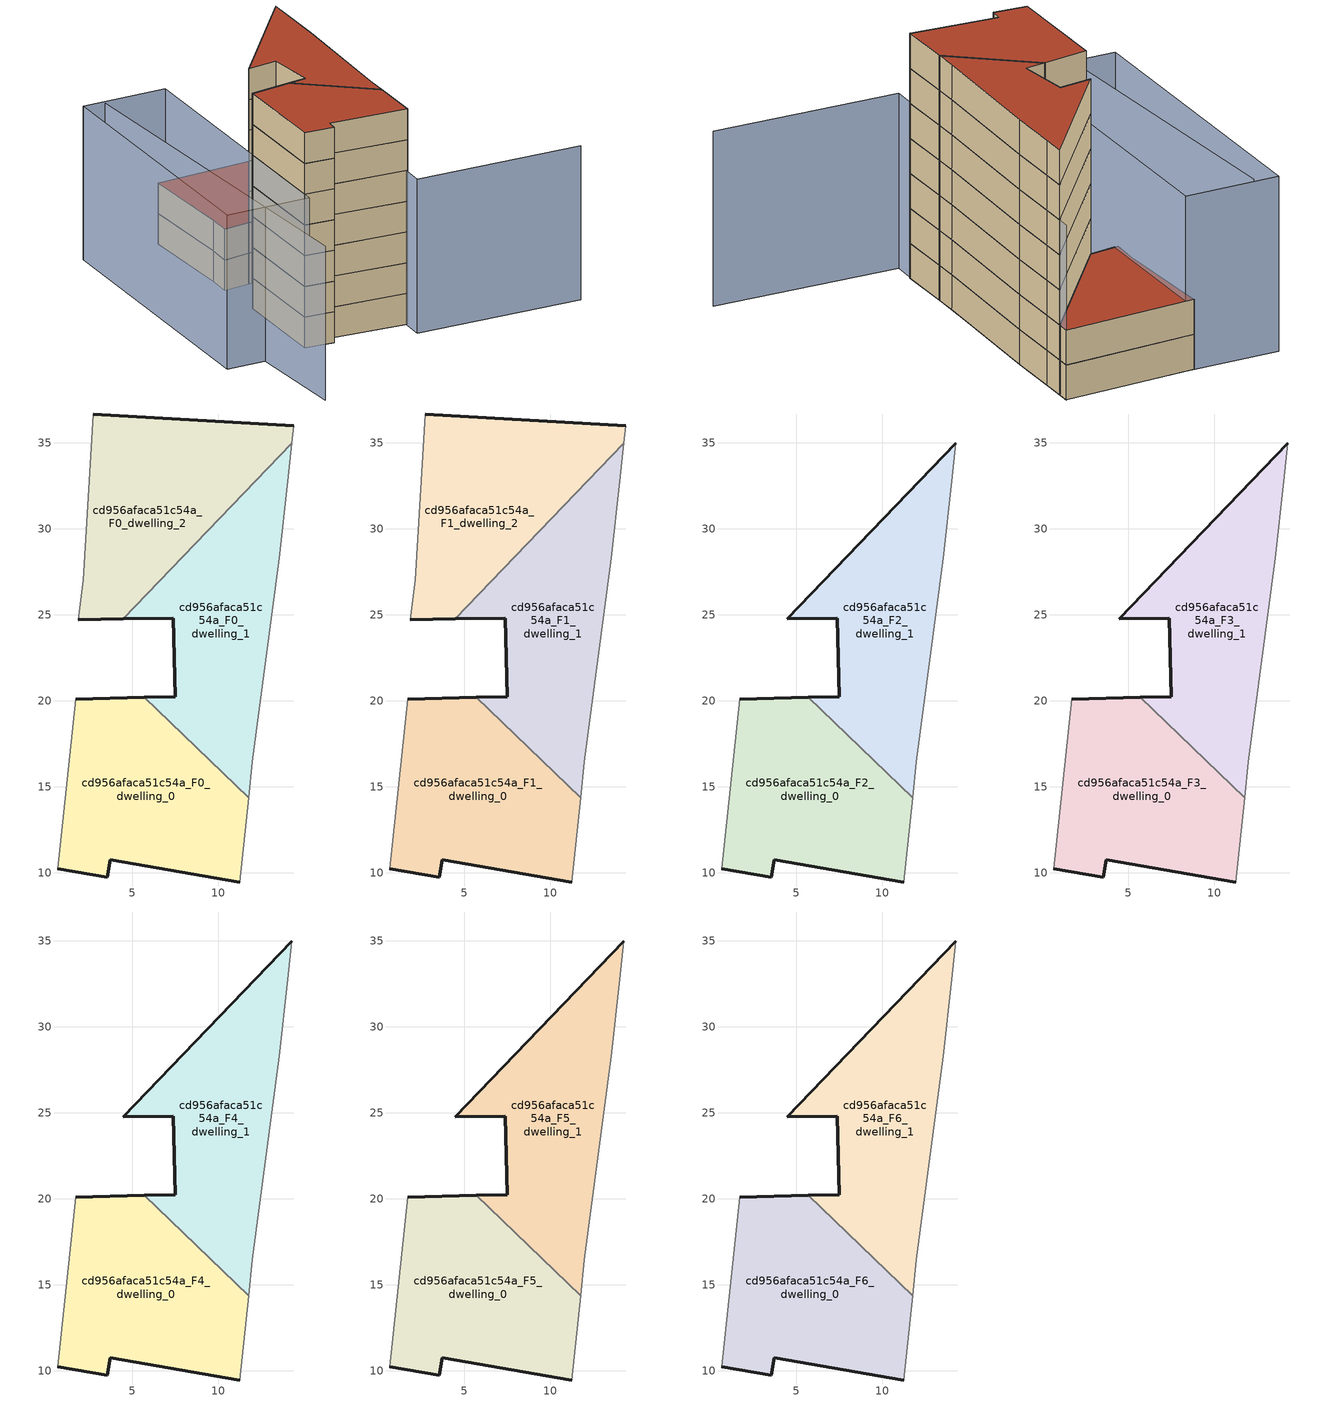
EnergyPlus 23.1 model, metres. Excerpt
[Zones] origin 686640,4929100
cd956afaca51c54a_F0_dwelling_0
 floor ground (EU_floor_Construction): 11.27,9.47 11.78,14.38 5.72,20.21 1.72,20.1 0.68,10.25 3.56,9.75 3.73,10.77 z0
 wall outside (EU_wall_Construction): 1.72,20.1 5.72,20.21 / 11.27,9.47 3.73,10.77 3.56,9.75 0.68,10.25 z0:3
 wall adiabatic (EU_wall_Construction): 0.68,10.25 1.72,20.1 / 11.78,14.38 11.27,9.47 z0:3
 wall to cd956afaca51c54a_F0_dwelling_1 (EU_wall_Construction): 5.72,20.21 11.78,14.38 z0:3
cd956afaca51c54a_F0_dwelling_1
 floor ground (EU_floor_Construction): 11.78,14.38 11.99,16.45 13.56,28.28 14.05,32.77 14.29,34.97 4.48,24.77 7.41,24.81 7.52,20.25 5.72,20.21 z0
 wall outside (EU_wall_Construction): 5.72,20.21 7.52,20.25 7.41,24.81 4.48,24.77 z0:3
 wall adiabatic (EU_wall_Construction): 14.29,34.97 14.05,32.77 13.56,28.28 11.99,16.45 11.78,14.38 z0:3
 wall to cd956afaca51c54a_F0_dwelling_2 (EU_wall_Construction): 4.48,24.77 14.29,34.97 z0:3
cd956afaca51c54a_F0_dwelling_2
 floor ground (EU_floor_Construction): 4.48,24.77 14.29,34.97 14.41,36.01 2.74,36.68 2.17,27.01 1.86,24.73 z0
 wall outside (EU_wall_Construction): 2.74,36.68 14.41,36.01 / 4.48,24.77 1.86,24.73 z0:3
 wall adiabatic (EU_wall_Construction): 14.41,36.01 14.29,34.97 / 1.86,24.73 2.17,27.01 2.74,36.68 z0:3
cd956afaca51c54a_F1_dwelling_0
 floor to cd956afaca51c54a_F0_dwelling_0 (EU_floor_Construction): 11.26,9.47 11.78,14.38 5.72,20.21 1.72,20.1 0.67,10.25 3.55,9.75 3.73,10.77 z3
 wall outside (EU_wall_Construction): 1.72,20.1 5.72,20.21 / 11.27,9.47 3.73,10.77 3.56,9.75 0.68,10.25 z3:6
 wall adiabatic (EU_wall_Construction): 0.68,10.25 1.72,20.1 / 11.78,14.38 11.27,9.47 z3:6
 wall to cd956afaca51c54a_F1_dwelling_1 (EU_wall_Construction): 5.72,20.21 11.78,14.38 z3:6
cd956afaca51c54a_F1_dwelling_1
 floor to cd956afaca51c54a_F0_dwelling_1 (EU_floor_Construction): 11.78,14.38 11.99,16.45 13.56,28.28 14.04,32.77 14.29,34.97 4.48,24.77 7.4,24.81 7.51,20.25 5.72,20.21 z3
 wall outside (EU_wall_Construction): 5.72,20.21 7.52,20.25 7.41,24.81 4.48,24.77 z3:6
 wall adiabatic (EU_wall_Construction): 14.29,34.97 14.05,32.77 13.56,28.28 11.99,16.45 11.78,14.38 z3:6
 wall to cd956afaca51c54a_F1_dwelling_2 (EU_wall_Construction): 4.48,24.77 14.29,34.97 z3:6
cd956afaca51c54a_F1_dwelling_2
 floor to cd956afaca51c54a_F0_dwelling_2 (EU_floor_Construction): 4.48,24.77 14.29,34.97 14.4,36.01 2.74,36.68 2.17,27.01 1.86,24.73 z3
 wall outside (EU_wall_Construction): 2.74,36.68 14.41,36.01 / 4.48,24.77 1.86,24.73 z3:6
 wall adiabatic (EU_wall_Construction): 14.41,36.01 14.29,34.97 / 1.86,24.73 2.17,27.01 2.74,36.68 z3:6
 roof outside (EU_roof_Construction): 14.41,36.01 14.29,34.97 4.48,24.77 1.86,24.73 2.17,27.01 2.74,36.68 z6
cd956afaca51c54a_F2_dwelling_0
 floor to cd956afaca51c54a_F1_dwelling_0 (EU_floor_Construction): 11.26,9.47 11.78,14.38 5.72,20.21 1.72,20.1 0.67,10.25 3.55,9.75 3.73,10.77 z6
 wall outside (EU_wall_Construction): 1.72,20.1 5.72,20.21 / 11.27,9.47 3.73,10.77 3.56,9.75 0.68,10.25 z6:9
 wall adiabatic (EU_wall_Construction): 0.68,10.25 1.72,20.1 / 11.78,14.38 11.27,9.47 z6:9
 wall to cd956afaca51c54a_F2_dwelling_1 (EU_wall_Construction): 5.72,20.21 11.78,14.38 z6:9
cd956afaca51c54a_F2_dwelling_1
 floor to cd956afaca51c54a_F1_dwelling_1 (EU_floor_Construction): 11.78,14.38 11.99,16.45 13.56,28.28 14.04,32.77 14.29,34.97 4.48,24.77 7.4,24.81 7.51,20.25 5.72,20.21 z6
 wall outside (EU_wall_Construction): 5.72,20.21 7.52,20.25 7.41,24.81 4.48,24.77 14.29,34.97 z6:9
 wall adiabatic (EU_wall_Construction): 14.29,34.97 14.05,32.77 13.56,28.28 11.99,16.45 11.78,14.38 z6:9
cd956afaca51c54a_F3_dwelling_0
 floor to cd956afaca51c54a_F2_dwelling_0 (EU_floor_Construction): 11.26,9.47 11.78,14.38 5.72,20.21 1.72,20.1 0.67,10.25 3.55,9.75 3.73,10.77 z9
 wall outside (EU_wall_Construction): 1.72,20.1 5.72,20.21 / 11.27,9.47 3.73,10.77 3.56,9.75 0.68,10.25 z9:12
 wall adiabatic (EU_wall_Construction): 0.68,10.25 1.72,20.1 / 11.78,14.38 11.27,9.47 z9:12
 wall to cd956afaca51c54a_F3_dwelling_1 (EU_wall_Construction): 5.72,20.21 11.78,14.38 z9:12
cd956afaca51c54a_F3_dwelling_1
 floor to cd956afaca51c54a_F2_dwelling_1 (EU_floor_Construction): 11.78,14.38 11.99,16.45 13.56,28.28 14.04,32.77 14.29,34.97 4.48,24.77 7.4,24.81 7.51,20.25 5.72,20.21 z9
 wall outside (EU_wall_Construction): 5.72,20.21 7.52,20.25 7.41,24.81 4.48,24.77 14.29,34.97 z9:12
 wall adiabatic (EU_wall_Construction): 14.29,34.97 14.05,32.77 13.56,28.28 11.99,16.45 11.78,14.38 z9:12
cd956afaca51c54a_F4_dwelling_0
 floor to cd956afaca51c54a_F3_dwelling_0 (EU_floor_Construction): 11.26,9.47 11.78,14.38 5.72,20.21 1.72,20.1 0.67,10.25 3.55,9.75 3.73,10.77 z12
 wall outside (EU_wall_Construction): 1.72,20.1 5.72,20.21 / 11.27,9.47 3.73,10.77 3.56,9.75 0.68,10.25 z12:15
 wall adiabatic (EU_wall_Construction): 0.68,10.25 1.72,20.1 / 11.78,14.38 11.27,9.47 z12:15
 wall to cd956afaca51c54a_F4_dwelling_1 (EU_wall_Construction): 5.72,20.21 11.78,14.38 z12:15
cd956afaca51c54a_F4_dwelling_1
 floor to cd956afaca51c54a_F3_dwelling_1 (EU_floor_Construction): 11.78,14.38 11.99,16.45 13.56,28.28 14.04,32.77 14.29,34.97 4.48,24.77 7.4,24.81 7.51,20.25 5.72,20.21 z12
 wall outside (EU_wall_Construction): 5.72,20.21 7.52,20.25 7.41,24.81 4.48,24.77 14.29,34.97 z12:15
 wall adiabatic (EU_wall_Construction): 14.29,34.97 14.05,32.77 13.56,28.28 11.99,16.45 11.78,14.38 z12:15
cd956afaca51c54a_F5_dwelling_0
 floor to cd956afaca51c54a_F4_dwelling_0 (EU_floor_Construction): 11.26,9.47 11.78,14.38 5.72,20.21 1.72,20.1 0.67,10.25 3.55,9.75 3.73,10.77 z15
 wall outside (EU_wall_Construction): 1.72,20.1 5.72,20.21 / 11.27,9.47 3.73,10.77 3.56,9.75 0.68,10.25 z15:18
 wall adiabatic (EU_wall_Construction): 0.68,10.25 1.72,20.1 / 11.78,14.38 11.27,9.47 z15:18
 wall to cd956afaca51c54a_F5_dwelling_1 (EU_wall_Construction): 5.72,20.21 11.78,14.38 z15:18
cd956afaca51c54a_F5_dwelling_1
 floor to cd956afaca51c54a_F4_dwelling_1 (EU_floor_Construction): 11.78,14.38 11.99,16.45 13.56,28.28 14.04,32.77 14.29,34.97 4.48,24.77 7.4,24.81 7.51,20.25 5.72,20.21 z15
 wall outside (EU_wall_Construction): 5.72,20.21 7.52,20.25 7.41,24.81 4.48,24.77 14.29,34.97 z15:18
 wall adiabatic (EU_wall_Construction): 14.29,34.97 14.05,32.77 13.56,28.28 11.99,16.45 11.78,14.38 z15:18
cd956afaca51c54a_F6_dwelling_0
 floor to cd956afaca51c54a_F5_dwelling_0 (EU_floor_Construction): 11.26,9.47 11.78,14.38 5.72,20.21 1.72,20.1 0.67,10.25 3.55,9.75 3.73,10.77 z18
 wall outside (EU_wall_Construction): 1.72,20.1 5.72,20.21 / 11.27,9.47 3.73,10.77 3.56,9.75 0.68,10.25 z18:21
 wall adiabatic (EU_wall_Construction): 0.68,10.25 1.72,20.1 / 11.78,14.38 11.27,9.47 z18:21
 wall to cd956afaca51c54a_F6_dwelling_1 (EU_wall_Construction): 5.72,20.21 11.78,14.38 z18:21
 roof outside (EU_roof_Construction): 11.78,14.38 11.27,9.47 3.73,10.77 3.56,9.75 0.68,10.25 1.72,20.1 5.72,20.21 z21
cd956afaca51c54a_F6_dwelling_1
 floor to cd956afaca51c54a_F5_dwelling_1 (EU_floor_Construction): 11.78,14.38 11.99,16.45 13.56,28.28 14.04,32.77 14.29,34.97 4.48,24.77 7.4,24.81 7.51,20.25 5.72,20.21 z18
 wall outside (EU_wall_Construction): 5.72,20.21 7.52,20.25 7.41,24.81 4.48,24.77 14.29,34.97 z18:21
 wall adiabatic (EU_wall_Construction): 14.29,34.97 14.05,32.77 13.56,28.28 11.99,16.45 11.78,14.38 z18:21
 roof outside (EU_roof_Construction): 14.29,34.97 14.05,32.77 13.56,28.28 11.99,16.45 11.78,14.38 5.72,20.21 7.52,20.25 7.41,24.81 4.48,24.77 z21
shading: -2.78,36.91 -4.23,-0.32 / 27.11,5.37 10.88,7.37 / 10.88,7.37 14.4,36.01 / 3.48,36.6 0.58,9.37 / 0.58,9.37 -7.65,10.25 / -7.65,10.25 -4.75,37.48 / -4.75,37.48 3.48,36.6 z0:15
[Building]
EU S2 Campaign: North Axis=0; Terrain=City; Solar Distribution=FullExterior
[Site:Location]
Bologna: Latitude=44.5; Longitude=11.25; Time Zone=1; Elevation=37
[SizingPeriod:WeatherFileDays]
AnnualSizingPeriod: Begin Month=1; Begin Day of Month=1; End Month=12; End Day of Month=31; Day of Week for Start Day=Monday; Use Weather File Daylight Saving Period=No; Use Weather File Rain and Snow Indicators=No
[MATERIAL]
EU_InternalMass_Material: Roughness=MediumRough; Thickness=0.1; Conductivity=1; Density=1800; Specific Heat=900; Thermal Absorptance=0.9; Solar Absorptance=0.7; Visible Absorptance=0.7
[MATERIAL:NOMASS] Roughness=MediumRough; Thermal Absorptance=0.9; Solar Absorptance=0.7; Visible Absorptance=0.7
Name | Thermal Resistance
EU_wall_NoMass | 0.905828
EU_roof_NoMass | 0.37593
EU_floor_NoMass | 0.67114
[CONSTRUCTION]
EU_wall_Construction: EU_wall_NoMass
EU_roof_Construction: EU_roof_NoMass
EU_floor_Construction: EU_floor_NoMass
EU_InternalMass_Construction: EU_InternalMass_Material
[ZONE] Type=1; Multiplier=1; Ceiling Height=autocalculate; Floor Area=autocalculate; Part of Total Floor Area=Yes
Name | Volume
cd956afaca51c54a_F0_dwelling_0; cd956afaca51c54a_F1_dwelling_0; cd956afaca51c54a_F2_dwelling_0; cd956afaca51c54a_F3_dwelling_0; cd956afaca51c54a_F4_dwelling_0; cd956afaca51c54a_F5_dwelling_0; cd956afaca51c54a_F6_dwelling_0 | 264.602
cd956afaca51c54a_F0_dwelling_1 | 264.609
cd956afaca51c54a_F1_dwelling_1; cd956afaca51c54a_F2_dwelling_1; cd956afaca51c54a_F3_dwelling_1; cd956afaca51c54a_F4_dwelling_1; cd956afaca51c54a_F5_dwelling_1; cd956afaca51c54a_F6_dwelling_1 | 264.612
cd956afaca51c54a_F0_dwelling_2 | 264.565
cd956afaca51c54a_F1_dwelling_2 | 264.563
[INTERNALMASS] Construction=EU_InternalMass_Construction
Name | Zone or ZoneList | Surface Area
cd956afaca51c54a_F0_dwelling_0_EU_InternalMass | cd956afaca51c54a_F0_dwelling_0 | 88.2012
cd956afaca51c54a_F0_dwelling_1_EU_InternalMass | cd956afaca51c54a_F0_dwelling_1 | 88.2012
cd956afaca51c54a_F0_dwelling_2_EU_InternalMass | cd956afaca51c54a_F0_dwelling_2 | 88.1882
cd956afaca51c54a_F1_dwelling_0_EU_InternalMass | cd956afaca51c54a_F1_dwelling_0 | 88.2012
cd956afaca51c54a_F1_dwelling_1_EU_InternalMass | cd956afaca51c54a_F1_dwelling_1 | 88.2012
cd956afaca51c54a_F1_dwelling_2_EU_InternalMass | cd956afaca51c54a_F1_dwelling_2 | 88.1882
cd956afaca51c54a_F2_dwelling_0_EU_InternalMass | cd956afaca51c54a_F2_dwelling_0 | 133.419
cd956afaca51c54a_F2_dwelling_1_EU_InternalMass | cd956afaca51c54a_F2_dwelling_1 | 131.174
cd956afaca51c54a_F3_dwelling_0_EU_InternalMass | cd956afaca51c54a_F3_dwelling_0 | 133.419
cd956afaca51c54a_F3_dwelling_1_EU_InternalMass | cd956afaca51c54a_F3_dwelling_1 | 131.174
cd956afaca51c54a_F4_dwelling_0_EU_InternalMass | cd956afaca51c54a_F4_dwelling_0 | 133.419
cd956afaca51c54a_F4_dwelling_1_EU_InternalMass | cd956afaca51c54a_F4_dwelling_1 | 131.174
cd956afaca51c54a_F5_dwelling_0_EU_InternalMass | cd956afaca51c54a_F5_dwelling_0 | 133.419
cd956afaca51c54a_F5_dwelling_1_EU_InternalMass | cd956afaca51c54a_F5_dwelling_1 | 131.174
cd956afaca51c54a_F6_dwelling_0_EU_InternalMass | cd956afaca51c54a_F6_dwelling_0 | 133.419
cd956afaca51c54a_F6_dwelling_1_EU_InternalMass | cd956afaca51c54a_F6_dwelling_1 | 131.174
[OTHEREQUIPMENT] Fuel Type=Electricity; Design Level Calculation Method=Watts/Area; Power per Zone Floor Area=1; Fraction Latent=0; Fraction Radiant=0; Fraction Lost=0; Carbon Dioxide Generation Rate=0; EndUse Subcategory=EU_Step8_InternalGains
Name | Zone or ZoneList or Space or SpaceList | Schedule
EU_Step8_InternalGain_cd956afaca51c54a_F0_dwelling_0_f000 | cd956afaca51c54a_F0_dwelling_0 | EU_Step8_GainSchedule_cd956afaca51c54a_F0_dwelling_0_f000
EU_Step8_InternalGain_cd956afaca51c54a_F0_dwelling_1_f000 | cd956afaca51c54a_F0_dwelling_1 | EU_Step8_GainSchedule_cd956afaca51c54a_F0_dwelling_1_f000
EU_Step8_InternalGain_cd956afaca51c54a_F0_dwelling_2_f000 | cd956afaca51c54a_F0_dwelling_2 | EU_Step8_GainSchedule_cd956afaca51c54a_F0_dwelling_2_f000
EU_Step8_InternalGain_cd956afaca51c54a_F1_dwelling_0_f000 | cd956afaca51c54a_F1_dwelling_0 | EU_Step8_GainSchedule_cd956afaca51c54a_F1_dwelling_0_f000
EU_Step8_InternalGain_cd956afaca51c54a_F1_dwelling_1_f000 | cd956afaca51c54a_F1_dwelling_1 | EU_Step8_GainSchedule_cd956afaca51c54a_F1_dwelling_1_f000
EU_Step8_InternalGain_cd956afaca51c54a_F1_dwelling_2_f000 | cd956afaca51c54a_F1_dwelling_2 | EU_Step8_GainSchedule_cd956afaca51c54a_F1_dwelling_2_f000
EU_Step8_InternalGain_cd956afaca51c54a_F2_dwelling_0_f000 | cd956afaca51c54a_F2_dwelling_0 | EU_Step8_GainSchedule_cd956afaca51c54a_F2_dwelling_0_f000
EU_Step8_InternalGain_cd956afaca51c54a_F2_dwelling_1_f000 | cd956afaca51c54a_F2_dwelling_1 | EU_Step8_GainSchedule_cd956afaca51c54a_F2_dwelling_1_f000
EU_Step8_InternalGain_cd956afaca51c54a_F3_dwelling_0_f000 | cd956afaca51c54a_F3_dwelling_0 | EU_Step8_GainSchedule_cd956afaca51c54a_F3_dwelling_0_f000
EU_Step8_InternalGain_cd956afaca51c54a_F3_dwelling_1_f000 | cd956afaca51c54a_F3_dwelling_1 | EU_Step8_GainSchedule_cd956afaca51c54a_F3_dwelling_1_f000
EU_Step8_InternalGain_cd956afaca51c54a_F4_dwelling_0_f000 | cd956afaca51c54a_F4_dwelling_0 | EU_Step8_GainSchedule_cd956afaca51c54a_F4_dwelling_0_f000
EU_Step8_InternalGain_cd956afaca51c54a_F4_dwelling_1_f000 | cd956afaca51c54a_F4_dwelling_1 | EU_Step8_GainSchedule_cd956afaca51c54a_F4_dwelling_1_f000
EU_Step8_InternalGain_cd956afaca51c54a_F5_dwelling_0_f000 | cd956afaca51c54a_F5_dwelling_0 | EU_Step8_GainSchedule_cd956afaca51c54a_F5_dwelling_0_f000
EU_Step8_InternalGain_cd956afaca51c54a_F5_dwelling_1_f000 | cd956afaca51c54a_F5_dwelling_1 | EU_Step8_GainSchedule_cd956afaca51c54a_F5_dwelling_1_f000
EU_Step8_InternalGain_cd956afaca51c54a_F6_dwelling_0_f000 | cd956afaca51c54a_F6_dwelling_0 | EU_Step8_GainSchedule_cd956afaca51c54a_F6_dwelling_0_f000
EU_Step8_InternalGain_cd956afaca51c54a_F6_dwelling_1_f000 | cd956afaca51c54a_F6_dwelling_1 | EU_Step8_GainSchedule_cd956afaca51c54a_F6_dwelling_1_f000
[ZONEVENTILATION:DESIGNFLOWRATE] Schedule=EU_AlwaysOn; Design Flow Rate Calculation Method=AirChanges/Hour; Air Changes per Hour=0.73129; Ventilation Type=Natural; Fan Pressure Rise=0; Fan Total Efficiency=1; Constant Term Coefficient=1; Temperature Term Coefficient=0; Velocity Term Coefficient=0; Velocity Squared Term Coefficient=0; Minimum Indoor Temperature=-100; Maximum Indoor Temperature=100; Delta Temperature=-100; Minimum Outdoor Temperature=-100; Maximum Outdoor Temperature=100; Maximum Wind Speed=40
Name | Zone or ZoneList or Space or SpaceList
EU_ConstantAir_cd956afaca51c54a_F0_dwelling_0 | cd956afaca51c54a_F0_dwelling_0
EU_ConstantAir_cd956afaca51c54a_F0_dwelling_1 | cd956afaca51c54a_F0_dwelling_1
EU_ConstantAir_cd956afaca51c54a_F0_dwelling_2 | cd956afaca51c54a_F0_dwelling_2
EU_ConstantAir_cd956afaca51c54a_F1_dwelling_0 | cd956afaca51c54a_F1_dwelling_0
EU_ConstantAir_cd956afaca51c54a_F1_dwelling_1 | cd956afaca51c54a_F1_dwelling_1
EU_ConstantAir_cd956afaca51c54a_F1_dwelling_2 | cd956afaca51c54a_F1_dwelling_2
EU_ConstantAir_cd956afaca51c54a_F2_dwelling_0 | cd956afaca51c54a_F2_dwelling_0
EU_ConstantAir_cd956afaca51c54a_F2_dwelling_1 | cd956afaca51c54a_F2_dwelling_1
EU_ConstantAir_cd956afaca51c54a_F3_dwelling_0 | cd956afaca51c54a_F3_dwelling_0
EU_ConstantAir_cd956afaca51c54a_F3_dwelling_1 | cd956afaca51c54a_F3_dwelling_1
EU_ConstantAir_cd956afaca51c54a_F4_dwelling_0 | cd956afaca51c54a_F4_dwelling_0
EU_ConstantAir_cd956afaca51c54a_F4_dwelling_1 | cd956afaca51c54a_F4_dwelling_1
EU_ConstantAir_cd956afaca51c54a_F5_dwelling_0 | cd956afaca51c54a_F5_dwelling_0
EU_ConstantAir_cd956afaca51c54a_F5_dwelling_1 | cd956afaca51c54a_F5_dwelling_1
EU_ConstantAir_cd956afaca51c54a_F6_dwelling_0 | cd956afaca51c54a_F6_dwelling_0
EU_ConstantAir_cd956afaca51c54a_F6_dwelling_1 | cd956afaca51c54a_F6_dwelling_1
[HVACTEMPLATE:THERMOSTAT] Constant Heating Setpoint=20; Constant Cooling Setpoint=50
EU_HeatOnly_cd956afaca51c54a_F0_dwelling_0; EU_HeatOnly_cd956afaca51c54a_F0_dwelling_1; EU_HeatOnly_cd956afaca51c54a_F0_dwelling_2; EU_HeatOnly_cd956afaca51c54a_F1_dwelling_0; EU_HeatOnly_cd956afaca51c54a_F1_dwelling_1; EU_HeatOnly_cd956afaca51c54a_F1_dwelling_2; EU_HeatOnly_cd956afaca51c54a_F2_dwelling_0; EU_HeatOnly_cd956afaca51c54a_F2_dwelling_1; EU_HeatOnly_cd956afaca51c54a_F3_dwelling_0; EU_HeatOnly_cd956afaca51c54a_F3_dwelling_1; EU_HeatOnly_cd956afaca51c54a_F4_dwelling_0; EU_HeatOnly_cd956afaca51c54a_F4_dwelling_1; EU_HeatOnly_cd956afaca51c54a_F5_dwelling_0; EU_HeatOnly_cd956afaca51c54a_F5_dwelling_1; EU_HeatOnly_cd956afaca51c54a_F6_dwelling_0; EU_HeatOnly_cd956afaca51c54a_F6_dwelling_1
[HVACTEMPLATE:ZONE:IDEALLOADSAIRSYSTEM] System Availability Schedule=EU_AlwaysOn; Maximum Heating Supply Air Temperature=50; Minimum Cooling Supply Air Temperature=13; Maximum Heating Supply Air Humidity Ratio=0.0156; Minimum Cooling Supply Air Humidity Ratio=0.0077; Heating Limit=NoLimit; Cooling Limit=NoLimit; Heating Availability Schedule=EU_AlwaysOn; Cooling Availability Schedule=EU_CoolingOff; Dehumidification Control Type=ConstantSensibleHeatRatio; Cooling Sensible Heat Ratio=0.7; Dehumidification Setpoint=60; Humidification Control Type=None; Humidification Setpoint=30; Outdoor Air Method=None; Outdoor Air Flow Rate per Person=0.00944; Outdoor Air Flow Rate per Zone Floor Area=0; Outdoor Air Flow Rate per Zone=0; Demand Controlled Ventilation Type=None; Outdoor Air Economizer Type=NoEconomizer; Heat Recovery Type=None; Sensible Heat Recovery Effectiveness=0.7; Latent Heat Recovery Effectiveness=0.65
Name | Template Thermostat
cd956afaca51c54a_F0_dwelling_0 | EU_HeatOnly_cd956afaca51c54a_F0_dwelling_0
cd956afaca51c54a_F0_dwelling_1 | EU_HeatOnly_cd956afaca51c54a_F0_dwelling_1
cd956afaca51c54a_F0_dwelling_2 | EU_HeatOnly_cd956afaca51c54a_F0_dwelling_2
cd956afaca51c54a_F1_dwelling_0 | EU_HeatOnly_cd956afaca51c54a_F1_dwelling_0
cd956afaca51c54a_F1_dwelling_1 | EU_HeatOnly_cd956afaca51c54a_F1_dwelling_1
cd956afaca51c54a_F1_dwelling_2 | EU_HeatOnly_cd956afaca51c54a_F1_dwelling_2
cd956afaca51c54a_F2_dwelling_0 | EU_HeatOnly_cd956afaca51c54a_F2_dwelling_0
cd956afaca51c54a_F2_dwelling_1 | EU_HeatOnly_cd956afaca51c54a_F2_dwelling_1
cd956afaca51c54a_F3_dwelling_0 | EU_HeatOnly_cd956afaca51c54a_F3_dwelling_0
cd956afaca51c54a_F3_dwelling_1 | EU_HeatOnly_cd956afaca51c54a_F3_dwelling_1
cd956afaca51c54a_F4_dwelling_0 | EU_HeatOnly_cd956afaca51c54a_F4_dwelling_0
cd956afaca51c54a_F4_dwelling_1 | EU_HeatOnly_cd956afaca51c54a_F4_dwelling_1
cd956afaca51c54a_F5_dwelling_0 | EU_HeatOnly_cd956afaca51c54a_F5_dwelling_0
cd956afaca51c54a_F5_dwelling_1 | EU_HeatOnly_cd956afaca51c54a_F5_dwelling_1
cd956afaca51c54a_F6_dwelling_0 | EU_HeatOnly_cd956afaca51c54a_F6_dwelling_0
cd956afaca51c54a_F6_dwelling_1 | EU_HeatOnly_cd956afaca51c54a_F6_dwelling_1
[SIZING:ZONE] Zone Cooling Design Supply Air Temperature Input Method=SupplyAirTemperature; Zone Cooling Design Supply Air Temperature=13; Zone Heating Design Supply Air Temperature Input Method=SupplyAirTemperature; Zone Heating Design Supply Air Temperature=50; Zone Cooling Design Supply Air Humidity Ratio=0.008; Zone Heating Design Supply Air Humidity Ratio=0.008; Cooling Design Air Flow Method=DesignDay; Cooling Design Air Flow Rate=0; Cooling Minimum Air Flow per Zone Floor Area=0.000762; Cooling Minimum Air Flow=0; Cooling Minimum Air Flow Fraction=0.2; Heating Design Air Flow Method=DesignDay; Heating Design Air Flow Rate=0; Heating Maximum Air Flow per Zone Floor Area=0.002032; Heating Maximum Air Flow=0.141576; Heating Maximum Air Flow Fraction=0.3; Account for Dedicated Outdoor Air System=No; Dedicated Outdoor Air System Control Strategy=NeutralSupplyAir; Dedicated Outdoor Air Low Setpoint Temperature for Design=autosize; Dedicated Outdoor Air High Setpoint Temperature for Design=autosize; Zone Load Sizing Method=Sensible Load Only No Latent Load; Zone Latent Cooling Design Supply Air Humidity Ratio Input Method=HumidityRatioDifference; Zone Cooling Design Supply Air Humidity Ratio Difference=0.005; Zone Latent Heating Design Supply Air Humidity Ratio Input Method=HumidityRatioDifference; Zone Humidification Design Supply Air Humidity Ratio Difference=0.005
cd956afaca51c54a_F0_dwelling_0; cd956afaca51c54a_F0_dwelling_1; cd956afaca51c54a_F0_dwelling_2; cd956afaca51c54a_F1_dwelling_0; cd956afaca51c54a_F1_dwelling_1; cd956afaca51c54a_F1_dwelling_2; cd956afaca51c54a_F2_dwelling_0; cd956afaca51c54a_F2_dwelling_1; cd956afaca51c54a_F3_dwelling_0; cd956afaca51c54a_F3_dwelling_1; cd956afaca51c54a_F4_dwelling_0; cd956afaca51c54a_F4_dwelling_1; cd956afaca51c54a_F5_dwelling_0; cd956afaca51c54a_F5_dwelling_1; cd956afaca51c54a_F6_dwelling_0; cd956afaca51c54a_F6_dwelling_1
[SCHEDULE:CONSTANT]
Name | Hourly Value
EU_AlwaysOn | 1
EU_CoolingOff | 0
[SCHEDULE:FILE] Column Number=1; Rows to Skip at Top=0; Number of Hours of Data=8760; Column Separator=Comma; Interpolate to Timestep=No; Minutes per Item=60; Adjust Schedule for Daylight Savings=Yes
Name | File
EU_Step8_GainSchedule_cd956afaca51c54a_F0_dwelling_0_f000 | ../../schedules/cd956afaca51c54a/cd956afaca51c54a_F0_dwelling_0_f000_gain.csv
EU_Step8_GainSchedule_cd956afaca51c54a_F0_dwelling_1_f000 | ../../schedules/cd956afaca51c54a/cd956afaca51c54a_F0_dwelling_1_f000_gain.csv
EU_Step8_GainSchedule_cd956afaca51c54a_F0_dwelling_2_f000 | ../../schedules/cd956afaca51c54a/cd956afaca51c54a_F0_dwelling_2_f000_gain.csv
EU_Step8_GainSchedule_cd956afaca51c54a_F1_dwelling_0_f000 | ../../schedules/cd956afaca51c54a/cd956afaca51c54a_F1_dwelling_0_f000_gain.csv
EU_Step8_GainSchedule_cd956afaca51c54a_F1_dwelling_1_f000 | ../../schedules/cd956afaca51c54a/cd956afaca51c54a_F1_dwelling_1_f000_gain.csv
EU_Step8_GainSchedule_cd956afaca51c54a_F1_dwelling_2_f000 | ../../schedules/cd956afaca51c54a/cd956afaca51c54a_F1_dwelling_2_f000_gain.csv
EU_Step8_GainSchedule_cd956afaca51c54a_F2_dwelling_0_f000 | ../../schedules/cd956afaca51c54a/cd956afaca51c54a_F2_dwelling_0_f000_gain.csv
EU_Step8_GainSchedule_cd956afaca51c54a_F2_dwelling_1_f000 | ../../schedules/cd956afaca51c54a/cd956afaca51c54a_F2_dwelling_1_f000_gain.csv
EU_Step8_GainSchedule_cd956afaca51c54a_F3_dwelling_0_f000 | ../../schedules/cd956afaca51c54a/cd956afaca51c54a_F3_dwelling_0_f000_gain.csv
EU_Step8_GainSchedule_cd956afaca51c54a_F3_dwelling_1_f000 | ../../schedules/cd956afaca51c54a/cd956afaca51c54a_F3_dwelling_1_f000_gain.csv
EU_Step8_GainSchedule_cd956afaca51c54a_F4_dwelling_0_f000 | ../../schedules/cd956afaca51c54a/cd956afaca51c54a_F4_dwelling_0_f000_gain.csv
EU_Step8_GainSchedule_cd956afaca51c54a_F4_dwelling_1_f000 | ../../schedules/cd956afaca51c54a/cd956afaca51c54a_F4_dwelling_1_f000_gain.csv
EU_Step8_GainSchedule_cd956afaca51c54a_F5_dwelling_0_f000 | ../../schedules/cd956afaca51c54a/cd956afaca51c54a_F5_dwelling_0_f000_gain.csv
EU_Step8_GainSchedule_cd956afaca51c54a_F5_dwelling_1_f000 | ../../schedules/cd956afaca51c54a/cd956afaca51c54a_F5_dwelling_1_f000_gain.csv
EU_Step8_GainSchedule_cd956afaca51c54a_F6_dwelling_0_f000 | ../../schedules/cd956afaca51c54a/cd956afaca51c54a_F6_dwelling_0_f000_gain.csv
EU_Step8_GainSchedule_cd956afaca51c54a_F6_dwelling_1_f000 | ../../schedules/cd956afaca51c54a/cd956afaca51c54a_F6_dwelling_1_f000_gain.csv
